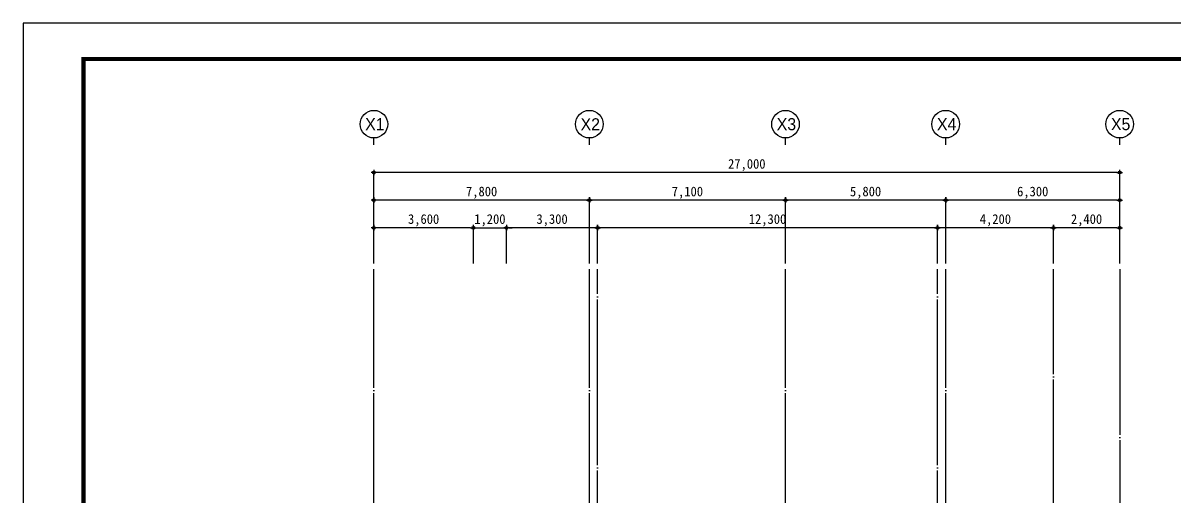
# Model space of a CAD drawing. Header units: millimetres. Extents: x 315000 to 378000, y 0 to 44550.
# Drawn here: x 315000 to 356702, y 27381 to 44550 of the extents above; entities that cross this region are included whole.
import ezdxf
from ezdxf.enums import TextEntityAlignment as Align

# ---------------------------------------------------------------- set-up
doc = ezdxf.new("R2010")
doc.units = ezdxf.units.MM
doc.header["$LTSCALE"] = 100
doc.linetypes.add('CEN', pattern=[62, 60, -1, 0, -1])
for name, color, linetype in [('CEN', 1, 'CEN'), ('DIM', 7, 'Continuous'), ('FOR', 4, 'Continuous'), ('ZC301', 7, 'Continuous')]:
    doc.layers.add(name, color=color, linetype=linetype)
doc.styles.add('buble', font='')
doc.styles.add('돋움', font='')
doc.styles.get('buble').set_extended_font_data('HY울릉도L')
doc.styles.get('돋움').set_extended_font_data('DotumChe')
doc.dimstyles.new('ISO-25', dxfattribs={"dimtxt": 2.5, "dimasz": 2.5, "dimexe": 1.25, "dimexo": 0.625, "dimtad": 1, "dimtxsty": 'STANDARD', "dimcen": 2.5, "dimadec": 0, "dimazin": 0, "dimtfac": 1, "dimtmove": 0, "dimatfit": 3, "dimfxl": 1, "dimarcsym": 0})

# ---------------------------------------------------------------- blocks, each defined once
blk = doc.blocks.new('Z_DOT')
at = {"layer": 'DIM', "color": 0}
for p, q in [((-1, 0), (1, 0)), ((0, -1), (0, 1))]:
    blk.add_line(p, q, dxfattribs=at)
for radius in [0.5, 0.25]:
    blk.add_circle((0, 0), radius, dxfattribs=at)
blk = doc.blocks.new('*D6')
at = {"layer": 'Defpoints', "color": 0, "transparency": 16777216}
for p in [(335502, 38136), (335502, 35636), (342602, 35636)]:
    blk.add_point(p, dxfattribs=at)
at = {"layer": 'DIM', "color": 6, "lineweight": -2, "transparency": 16777216}
for p, q in [((335502, 35836), (335502, 38136)), ((342502, 38136), (335602, 38136)), ((342602, 35836), (342602, 38136))]:
    blk.add_line(p, q, dxfattribs=at)
at = {"layer": 'DIM', "color": 6, "lineweight": -2, "transparency": 16777216, "xscale": 100, "yscale": 100, "zscale": 100, "rotation": 180}
blk.add_blockref('Z_DOT', (335502, 38136), dxfattribs=at)
at = {"layer": 'DIM', "color": 6, "lineweight": -2, "transparency": 16777216, "xscale": 100, "yscale": 100, "zscale": 100}
blk.add_blockref('Z_DOT', (342602, 38136), dxfattribs=at)
at = {"layer": 'DIM', "color": 0, "transparency": 16777216, "insert": (339052, 38404), "char_height": 350, "attachment_point": 5, "style": '돋움'}
blk.add_mtext('7,100', dxfattribs=at)
blk = doc.blocks.new('*D7')
at = {"layer": 'Defpoints', "color": 0, "transparency": 16777216}
for p in [(342602, 38136), (342602, 35636), (348402, 35636)]:
    blk.add_point(p, dxfattribs=at)
at = {"layer": 'DIM', "color": 6, "lineweight": -2, "transparency": 16777216}
for p, q in [((342602, 35836), (342602, 38136)), ((348302, 38136), (342702, 38136)), ((348402, 35836), (348402, 38136))]:
    blk.add_line(p, q, dxfattribs=at)
at = {"layer": 'DIM', "color": 6, "lineweight": -2, "transparency": 16777216, "xscale": 100, "yscale": 100, "zscale": 100, "rotation": 180}
blk.add_blockref('Z_DOT', (342602, 38136), dxfattribs=at)
at = {"layer": 'DIM', "color": 6, "lineweight": -2, "transparency": 16777216, "xscale": 100, "yscale": 100, "zscale": 100}
blk.add_blockref('Z_DOT', (348402, 38136), dxfattribs=at)
at = {"layer": 'DIM', "color": 0, "transparency": 16777216, "insert": (345502, 38404), "char_height": 350, "attachment_point": 5, "style": '돋움'}
blk.add_mtext('5,800', dxfattribs=at)
blk = doc.blocks.new('*D8')
at = {"layer": 'Defpoints', "color": 0, "transparency": 16777216}
for p in [(348102, 37136), (348102, 35636), (352302, 35636)]:
    blk.add_point(p, dxfattribs=at)
at = {"layer": 'DIM', "color": 6, "lineweight": -2, "transparency": 16777216}
for p, q in [((348102, 35836), (348102, 37136)), ((352202, 37136), (348202, 37136)), ((352302, 35836), (352302, 37136))]:
    blk.add_line(p, q, dxfattribs=at)
at = {"layer": 'DIM', "color": 6, "lineweight": -2, "transparency": 16777216, "xscale": 100, "yscale": 100, "zscale": 100, "rotation": 180}
blk.add_blockref('Z_DOT', (348102, 37136), dxfattribs=at)
at = {"layer": 'DIM', "color": 6, "lineweight": -2, "transparency": 16777216, "xscale": 100, "yscale": 100, "zscale": 100}
blk.add_blockref('Z_DOT', (352302, 37136), dxfattribs=at)
at = {"layer": 'DIM', "color": 0, "transparency": 16777216, "insert": (350202, 37404), "char_height": 350, "attachment_point": 5, "style": '돋움'}
blk.add_mtext('4,200', dxfattribs=at)
blk = doc.blocks.new('*D9')
at = {"layer": 'Defpoints', "color": 0, "transparency": 16777216}
for p in [(352302, 37136), (352302, 35636), (354702, 35636)]:
    blk.add_point(p, dxfattribs=at)
at = {"layer": 'DIM', "color": 6, "lineweight": -2, "transparency": 16777216}
for p, q in [((352302, 35836), (352302, 37136)), ((354602, 37136), (352402, 37136)), ((354702, 35836), (354702, 37136))]:
    blk.add_line(p, q, dxfattribs=at)
at = {"layer": 'DIM', "color": 6, "lineweight": -2, "transparency": 16777216, "xscale": 100, "yscale": 100, "zscale": 100, "rotation": 180}
blk.add_blockref('Z_DOT', (352302, 37136), dxfattribs=at)
at = {"layer": 'DIM', "color": 6, "lineweight": -2, "transparency": 16777216, "xscale": 100, "yscale": 100, "zscale": 100}
blk.add_blockref('Z_DOT', (354702, 37136), dxfattribs=at)
at = {"layer": 'DIM', "color": 0, "transparency": 16777216, "insert": (353502, 37404), "char_height": 350, "attachment_point": 5, "style": '돋움'}
blk.add_mtext('2,400', dxfattribs=at)
blk = doc.blocks.new('*D10')
at = {"layer": 'Defpoints', "color": 0, "transparency": 16777216}
for p in [(348402, 38136), (348402, 35636), (354702, 35636)]:
    blk.add_point(p, dxfattribs=at)
at = {"layer": 'DIM', "color": 6, "lineweight": -2, "transparency": 16777216}
for p, q in [((348402, 35836), (348402, 38136)), ((354602, 38136), (348502, 38136)), ((354702, 35836), (354702, 38136))]:
    blk.add_line(p, q, dxfattribs=at)
at = {"layer": 'DIM', "color": 6, "lineweight": -2, "transparency": 16777216, "xscale": 100, "yscale": 100, "zscale": 100, "rotation": 180}
blk.add_blockref('Z_DOT', (348402, 38136), dxfattribs=at)
at = {"layer": 'DIM', "color": 6, "lineweight": -2, "transparency": 16777216, "xscale": 100, "yscale": 100, "zscale": 100}
blk.add_blockref('Z_DOT', (354702, 38136), dxfattribs=at)
at = {"layer": 'DIM', "color": 0, "transparency": 16777216, "insert": (351552, 38404), "char_height": 350, "attachment_point": 5, "style": '돋움'}
blk.add_mtext('6,300', dxfattribs=at)
blk = doc.blocks.new('*D11')
at = {"layer": 'Defpoints', "color": 0, "transparency": 16777216}
for p in [(327702, 39136), (327702, 35636), (354702, 35636)]:
    blk.add_point(p, dxfattribs=at)
at = {"layer": 'DIM', "color": 6, "lineweight": -2, "transparency": 16777216}
for p, q in [((327702, 35836), (327702, 39136)), ((354602, 39136), (327802, 39136)), ((354702, 35836), (354702, 39136))]:
    blk.add_line(p, q, dxfattribs=at)
at = {"layer": 'DIM', "color": 6, "lineweight": -2, "transparency": 16777216, "xscale": 100, "yscale": 100, "zscale": 100, "rotation": 180}
blk.add_blockref('Z_DOT', (327702, 39136), dxfattribs=at)
at = {"layer": 'DIM', "color": 6, "lineweight": -2, "transparency": 16777216, "xscale": 100, "yscale": 100, "zscale": 100}
blk.add_blockref('Z_DOT', (354702, 39136), dxfattribs=at)
at = {"layer": 'DIM', "color": 0, "transparency": 16777216, "insert": (341202, 39404), "char_height": 350, "attachment_point": 5, "style": '돋움'}
blk.add_mtext('27,000', dxfattribs=at)
blk = doc.blocks.new('*D24')
at = {"layer": 'Defpoints', "color": 0, "transparency": 16777216}
for p in [(327702, 38136), (327702, 35636), (335502, 35636)]:
    blk.add_point(p, dxfattribs=at)
at = {"layer": 'DIM', "color": 6, "lineweight": -2, "transparency": 16777216}
for p, q in [((327702, 35836), (327702, 38136)), ((335402, 38136), (327802, 38136)), ((335502, 35836), (335502, 38136))]:
    blk.add_line(p, q, dxfattribs=at)
at = {"layer": 'DIM', "color": 6, "lineweight": -2, "transparency": 16777216, "xscale": 100, "yscale": 100, "zscale": 100, "rotation": 180}
blk.add_blockref('Z_DOT', (327702, 38136), dxfattribs=at)
at = {"layer": 'DIM', "color": 6, "lineweight": -2, "transparency": 16777216, "xscale": 100, "yscale": 100, "zscale": 100}
blk.add_blockref('Z_DOT', (335502, 38136), dxfattribs=at)
at = {"layer": 'DIM', "color": 0, "transparency": 16777216, "insert": (331602, 38404), "char_height": 350, "attachment_point": 5, "style": '돋움'}
blk.add_mtext('7,800', dxfattribs=at)
blk = doc.blocks.new('*D27')
at = {"layer": 'Defpoints', "color": 0, "transparency": 16777216}
for p in [(335802, 37136), (335802, 35636), (348102, 35636)]:
    blk.add_point(p, dxfattribs=at)
at = {"layer": 'DIM', "color": 6, "lineweight": -2, "transparency": 16777216}
for p, q in [((335802, 35836), (335802, 37136)), ((348002, 37136), (335902, 37136)), ((348102, 35836), (348102, 37136))]:
    blk.add_line(p, q, dxfattribs=at)
at = {"layer": 'DIM', "color": 6, "lineweight": -2, "transparency": 16777216, "xscale": 100, "yscale": 100, "zscale": 100, "rotation": 180}
blk.add_blockref('Z_DOT', (335802, 37136), dxfattribs=at)
at = {"layer": 'DIM', "color": 6, "lineweight": -2, "transparency": 16777216, "xscale": 100, "yscale": 100, "zscale": 100}
blk.add_blockref('Z_DOT', (348102, 37136), dxfattribs=at)
at = {"layer": 'DIM', "color": 0, "transparency": 16777216, "insert": (341952, 37404), "char_height": 350, "attachment_point": 5, "style": '돋움'}
blk.add_mtext('12,300', dxfattribs=at)
blk = doc.blocks.new('A$C0DB842BB')
at = {"layer": 'FOR', "color": 1}
blk.add_lwpolyline([(63000, 0), (63000, 44550), (0, 44550), (0, 0)], close=True, dxfattribs=at)
at = {"layer": 'FOR', "color": 7, "const_width": 150}
blk.add_lwpolyline([(61688, 43250), (2187, 43250), (2187, 1750), (61688, 1750)], close=True, dxfattribs=at)
blk = doc.blocks.new('*D130')
at = {"layer": 'Defpoints', "color": 0, "transparency": 16777216}
for p in [(332502, 37136), (332502, 35636), (335802, 35636)]:
    blk.add_point(p, dxfattribs=at)
at = {"layer": 'DIM', "color": 6, "lineweight": -2, "transparency": 16777216}
for p, q in [((332502, 35836), (332502, 37136)), ((335702, 37136), (332602, 37136)), ((335802, 35836), (335802, 37136))]:
    blk.add_line(p, q, dxfattribs=at)
at = {"layer": 'DIM', "color": 6, "lineweight": -2, "transparency": 16777216, "xscale": 100, "yscale": 100, "zscale": 100, "rotation": 180}
blk.add_blockref('Z_DOT', (332502, 37136), dxfattribs=at)
at = {"layer": 'DIM', "color": 6, "lineweight": -2, "transparency": 16777216, "xscale": 100, "yscale": 100, "zscale": 100}
blk.add_blockref('Z_DOT', (335802, 37136), dxfattribs=at)
at = {"layer": 'DIM', "color": 0, "transparency": 16777216, "insert": (334152, 37404), "char_height": 350, "attachment_point": 5, "style": '돋움'}
blk.add_mtext('3,300', dxfattribs=at)
blk = doc.blocks.new('*D131')
at = {"layer": 'Defpoints', "color": 0, "transparency": 16777216}
for p in [(327702, 37136), (327702, 35636), (331302, 35636)]:
    blk.add_point(p, dxfattribs=at)
at = {"layer": 'DIM', "color": 6, "lineweight": -2, "transparency": 16777216}
for p, q in [((327702, 35836), (327702, 37136)), ((331202, 37136), (327802, 37136)), ((331302, 35836), (331302, 37136))]:
    blk.add_line(p, q, dxfattribs=at)
at = {"layer": 'DIM', "color": 6, "lineweight": -2, "transparency": 16777216, "xscale": 100, "yscale": 100, "zscale": 100, "rotation": 180}
blk.add_blockref('Z_DOT', (327702, 37136), dxfattribs=at)
at = {"layer": 'DIM', "color": 6, "lineweight": -2, "transparency": 16777216, "xscale": 100, "yscale": 100, "zscale": 100}
blk.add_blockref('Z_DOT', (331302, 37136), dxfattribs=at)
at = {"layer": 'DIM', "color": 0, "transparency": 16777216, "insert": (329502, 37404), "char_height": 350, "attachment_point": 5, "style": '돋움'}
blk.add_mtext('3,600', dxfattribs=at)
blk = doc.blocks.new('*D132')
at = {"layer": 'Defpoints', "color": 0, "transparency": 16777216}
for p in [(332502, 37136), (331302, 35636), (332502, 35636)]:
    blk.add_point(p, dxfattribs=at)
at = {"layer": 'DIM', "color": 6, "lineweight": -2, "transparency": 16777216}
for p, q in [((331202, 37136), (331102, 37136)), ((331302, 35836), (331302, 37136)), ((331302, 37136), (332502, 37136)), ((332502, 35836), (332502, 37136)), ((332602, 37136), (332702, 37136))]:
    blk.add_line(p, q, dxfattribs=at)
at = {"layer": 'DIM', "color": 6, "lineweight": -2, "transparency": 16777216, "xscale": 100, "yscale": 100, "zscale": 100}
blk.add_blockref('Z_DOT', (331302, 37136), dxfattribs=at)
at = {"layer": 'DIM', "color": 6, "lineweight": -2, "transparency": 16777216, "xscale": 100, "yscale": 100, "zscale": 100, "rotation": 180}
blk.add_blockref('Z_DOT', (332502, 37136), dxfattribs=at)
at = {"layer": 'DIM', "color": 0, "transparency": 16777216, "insert": (331902, 37404), "char_height": 350, "attachment_point": 5, "style": '돋움'}
blk.add_mtext('1,200', dxfattribs=at)

msp = doc.modelspace()

# ---------------------------------------------------------------- linework, layer by layer
at = {"layer": 'CEN'}
for p, q in [((327702.3, 6535.8), (327702.3, 35635.8)), ((335502.3, 6535.8), (335502.3, 35635.8)), ((335802.3, 22335.8), (335802.3, 35635.8)), ((342602.3, 6535.8), (342602.3, 35635.8)), ((348102.3, 22335.8), (348102.3, 35635.8)), ((348402.3, 6535.8), (348402.3, 35635.8)), ((352302.3, 19435.8), (352302.3, 35635.8)), ((354702.3, 35635.8), (354702.3, 6535.8))]:
    msp.add_line(p, q, dxfattribs=at)
at = {"layer": 'DIM', "color": 6}
for p, q in [((327702.3, 40135.8), (327702.3, 40385.8)), ((335502.3, 40135.8), (335502.3, 40385.8)), ((342602.3, 40135.8), (342602.3, 40385.8)), ((348402.3, 40135.8), (348402.3, 40385.8)), ((354702.3, 40135.8), (354702.3, 40385.8))]:
    msp.add_line(p, q, dxfattribs=at)
for centre in [(327702.3, 40885.8), (335502.3, 40885.8), (342602.3, 40885.8), (348402.3, 40885.8), (354702.3, 40885.8)]:
    msp.add_circle(centre, 500, dxfattribs=at)

# ---------------------------------------------------------------- block references
at = {"layer": 'ZC301'}
msp.add_blockref('A$C0DB842BB', (315000, 0), dxfattribs=at)

# ---------------------------------------------------------------- texts
at = {"layer": 'DIM', "color": 3, "style": 'buble'}
for s, p in [('X1', (327736.5, 40885.8)), ('X2', (335536.5, 40885.8)), ('X3', (342636.5, 40885.8)), ('X4', (348436.5, 40885.8)), ('X5', (354736.5, 40885.8))]:
    msp.add_text(s, height=437.5, dxfattribs=at).set_placement(p, align=Align.MIDDLE)

# ---------------------------------------------------------------- dimensions: what is measured, and where the dimension line sits
at = {"layer": 'DIM'}
for base, p1, p2, picture, middle in [((327702.3, 39135.8), (354702.3, 35635.8), (327702.3, 35635.8), '*D11', (341202.3, 39404.1)), ((327702.3, 38135.8), (335502.3, 35635.8), (327702.3, 35635.8), '*D24', (331602.3, 38404.1)), ((335502.3, 38135.8), (342602.3, 35635.8), (335502.3, 35635.8), '*D6', (339052.3, 38404.1)), ((342602.3, 38135.8), (348402.3, 35635.8), (342602.3, 35635.8), '*D7', (345502.3, 38404.1)), ((348402.3, 38135.8), (354702.3, 35635.8), (348402.3, 35635.8), '*D10', (351552.3, 38404.1)), ((335802.3, 37135.8), (348102.3, 35635.8), (335802.3, 35635.8), '*D27', (341952.3, 37404.1)), ((348102.3, 37135.8), (352302.3, 35635.8), (348102.3, 35635.8), '*D8', (350202.3, 37404.1)), ((352302.3, 37135.8), (354702.3, 35635.8), (352302.3, 35635.8), '*D9', (353502.3, 37404.1))]:
    dim = msp.add_linear_dim(base=base, p1=p1, p2=p2, angle=180, dimstyle='ISO-25', override={"dimscale": 100, "dimtxt": 3.5, "dimasz": 1, "dimexe": 0, "dimexo": 2, "dimgap": 0.6, "dimdec": 0, "dimlunit": 6, "dimtxsty": '돋움', "dimblk1": 'Z_DOT', "dimblk2": 'Z_DOT', "dimsah": 1, "dimclrd": 6, "dimclre": 6, "dimtix": 1}, dxfattribs=at)
    dim.commit()
    dim.dimension.update_dxf_attribs({"geometry": picture, "text_midpoint": middle})
for base, p1, p2, picture, middle in [((327702.3, 37135.7), (331302.3, 35635.7), (327702.3, 35635.7), '*D131', (329502.3, 37404)), ((332502.3, 37135.7), (331302.3, 35635.7), (332502.3, 35635.7), '*D132', (331902.3, 37404)), ((332502.3, 37135.7), (335802.3, 35635.7), (332502.3, 35635.7), '*D130', (334152.3, 37404))]:
    dim = msp.add_linear_dim(base=base, p1=p1, p2=p2, dimstyle='ISO-25', override={"dimscale": 100, "dimtxt": 3.5, "dimasz": 1, "dimexe": 0, "dimexo": 2, "dimgap": 0.6, "dimdec": 0, "dimlunit": 6, "dimtxsty": '돋움', "dimblk1": 'Z_DOT', "dimblk2": 'Z_DOT', "dimsah": 1, "dimclrd": 6, "dimclre": 6, "dimtix": 1}, dxfattribs=at)
    dim.commit()
    dim.dimension.update_dxf_attribs({"geometry": picture, "text_midpoint": middle})

doc.saveas('drawing.dxf')
